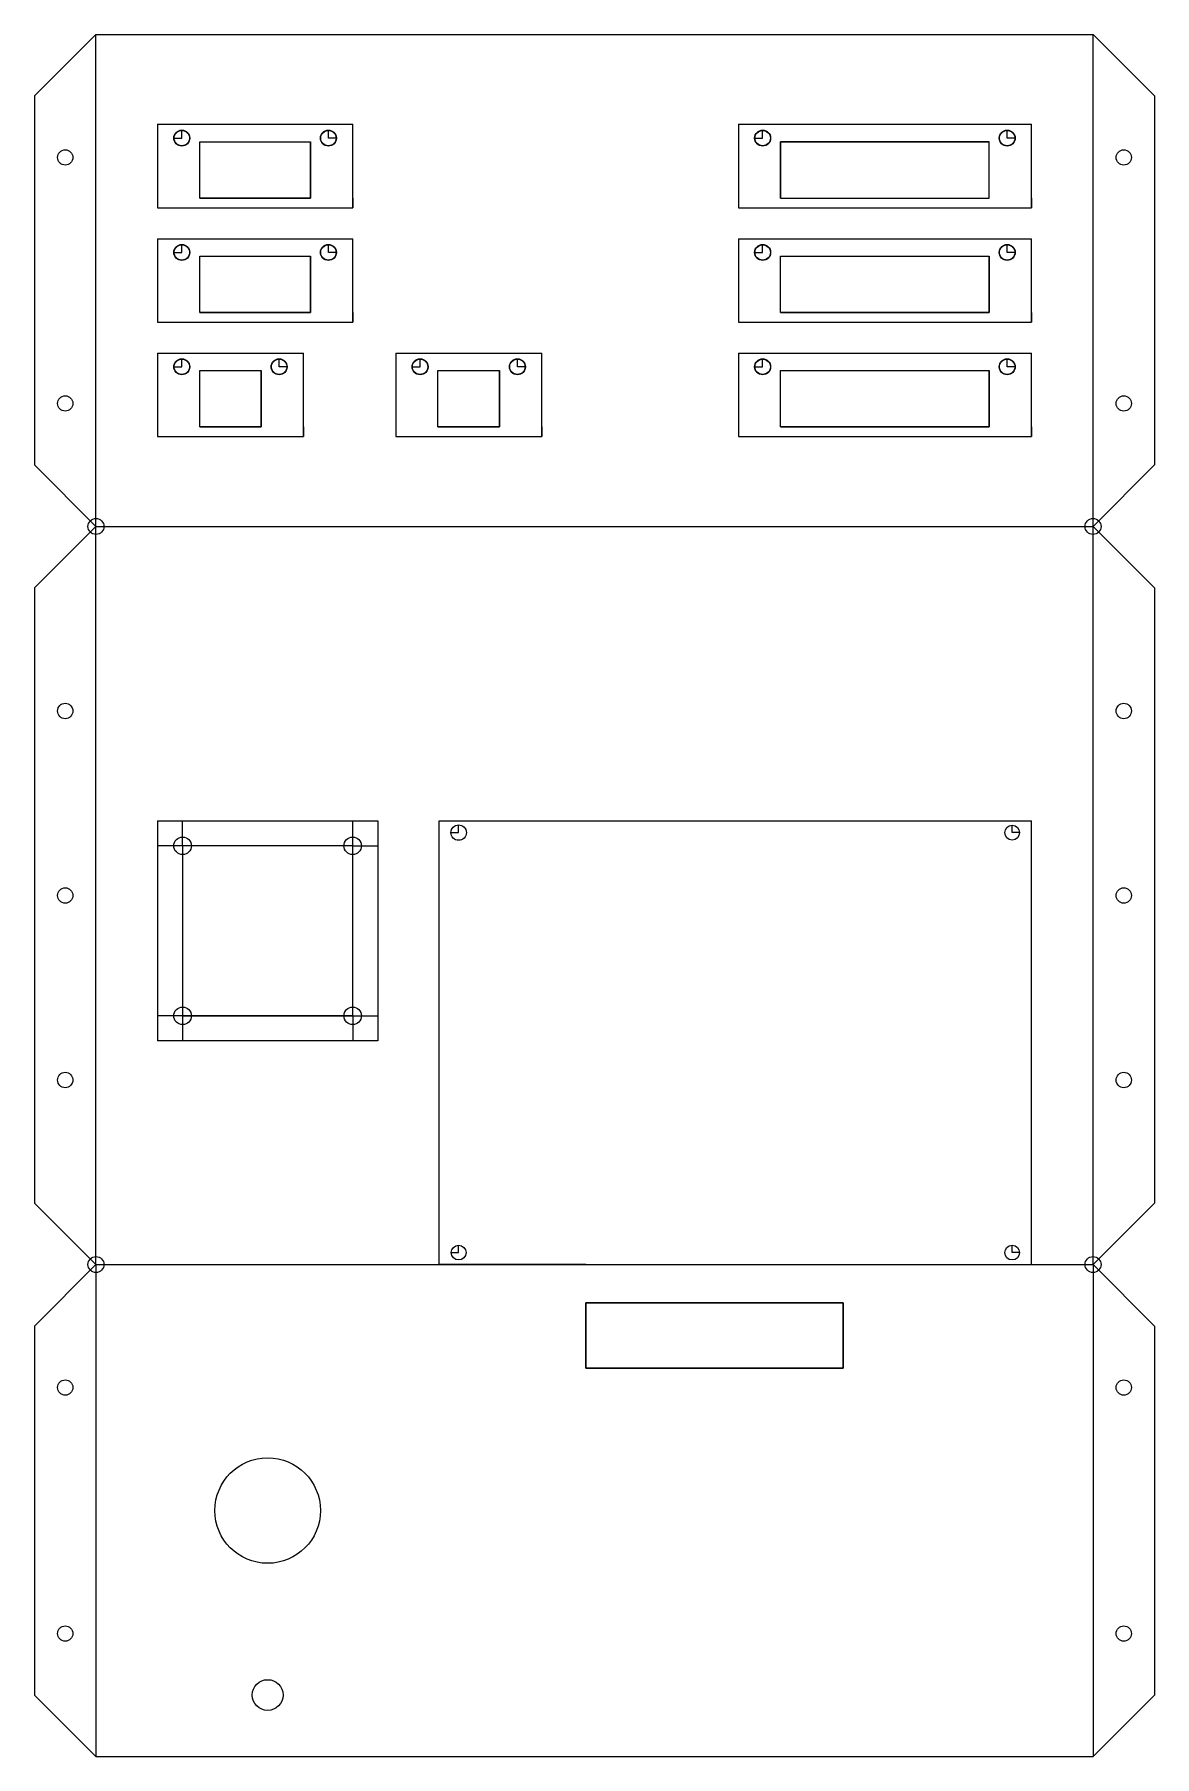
# Model space of a CAD drawing. Header units: inches. Extents: x 0 to 9.1, y 0 to 14.
import ezdxf

# ---------------------------------------------------------------- set-up
doc = ezdxf.new("R2010")
doc.units = ezdxf.units.IN
doc.layers.get('0').update_dxf_attribs({"linetype": 'CONTINUOUS', "lineweight": 0})
doc.layers.add('centers', color=7, linetype='CONTINUOUS', lineweight=0)

# ---------------------------------------------------------------- blocks, each defined once
blk = doc.blocks.new('Board')
for p, q in [((-0.20375, 1.58625), (-0.20375, -0.20375)), ((-0.20375, 1.58625), (1.58625, 1.58625)), ((0, 1.3825), (0, 1.58625)), ((1.3825, 1.3825), (1.3825, 1.58625)), ((1.58625, 1.58625), (1.58625, -0.20375)), ((0, 1.3825), (-0.20375, 1.3825)), ((1.3825, 1.3825), (0, 1.3825)), ((0, 1.3825), (0, 0)), ((1.3825, 0), (1.3825, 1.3825)), ((1.3825, 1.3825), (1.58625, 1.3825)), ((0, 0), (-0.20375, 0)), ((0, 0), (1.3825, 0)), ((1.3825, 0), (0, 0)), ((0, 0), (0, -0.20375)), ((1.3825, 0), (1.58625, 0)), ((1.3825, 0), (1.3825, -0.20375)), ((1.58625, -0.20375), (-0.20375, -0.20375))]:
    blk.add_line(p, q)
for centre in [(0, 1.3825), (1.3825, 1.3825), (0, 0), (1.3825, 0)]:
    blk.add_circle(centre, 0.07125)
blk = doc.blocks.new('radioshack_square_board-0')
blk.add_blockref('Board', (0, 0))
blk = doc.blocks.new('8_pin_connector_panel')
for p, q in [((0, 0.6795), (0, 0)), ((0, 0.6795), (2.382, 0.6795)), ((2.382, 0), (2.382, 0.6795)), ((0.343, 0.0805), (0.343, 0.537)), ((0.343, 0.537), (2.039, 0.537)), ((2.039, 0.0805), (2.039, 0.537)), ((0, 0), (2.382, 0)), ((0.343, 0.0805), (2.039, 0.0805)), ((2.382, 0.0805), (2.382, 0))]:
    blk.add_line(p, q)
for centre in [(0.1975, 0.5675), (2.1845, 0.5675)]:
    blk.add_circle(centre, 0.065)
at = {"layer": 'centers'}
for p, q in [((0.1325, 0.5675), (0.1975, 0.5675)), ((0.1975, 0.5675), (0.1975, 0.6325)), ((2.1845, 0.5675), (2.1845, 0.6325)), ((2.2495, 0.5675), (2.1845, 0.5675))]:
    blk.add_line(p, q, dxfattribs=at)
blk = doc.blocks.new('4_pin_panel_mount')
for p, q in [((0, 0.6795), (0, 0)), ((1.586, 0), (1.586, 0.6795)), ((0.343, 0.0805), (0.343, 0.537)), ((1.243, 0.0805), (1.243, 0.537)), ((1.586, 0.0805), (1.586, 0))]:
    blk.add_line(p, q)
for centre in [(0.1975, 0.5675), (1.3885, 0.5675)]:
    blk.add_circle(centre, 0.065)
at = {"layer": 'centers'}
for p, q in [((0, 0.6795), (1.586, 0.6795)), ((0.1325, 0.5675), (0.1975, 0.5675)), ((0.1975, 0.5675), (0.1975, 0.6325)), ((1.3885, 0.5675), (1.3885, 0.6325)), ((1.4535, 0.5675), (1.3885, 0.5675)), ((0.343, 0.537), (1.243, 0.537)), ((0, 0), (1.586, 0)), ((0.343, 0.0805), (1.243, 0.0805))]:
    blk.add_line(p, q, dxfattribs=at)
blk = doc.blocks.new('2_pin_panel_mount')
for p, q in [((0, 0.6795), (0, 0)), ((1.186, 0), (1.186, 0.6795)), ((0.343, 0.0805), (0.343, 0.537)), ((0.843, 0.0805), (0.843, 0.537)), ((1.186, 0.0805), (1.186, 0))]:
    blk.add_line(p, q)
for centre in [(0.1975, 0.5675), (0.9885, 0.5675)]:
    blk.add_circle(centre, 0.065)
at = {"layer": 'centers'}
for p, q in [((0, 0.6795), (1.186, 0.6795)), ((0.1325, 0.5675), (0.1975, 0.5675)), ((0.1975, 0.5675), (0.1975, 0.6325)), ((0.9885, 0.5675), (0.9885, 0.6325)), ((1.0535, 0.5675), (0.9885, 0.5675)), ((0.343, 0.537), (0.843, 0.537)), ((0, 0), (1.186, 0)), ((0.343, 0.0805), (0.843, 0.0805))]:
    blk.add_line(p, q, dxfattribs=at)

msp = doc.modelspace()

# ---------------------------------------------------------------- linework, layer by layer
for p, q in [((0.5, 14), (0, 13.5)), ((0.5, 10), (0.5, 14)), ((0.5, 14), (8.602, 14)), ((8.602, 10), (8.602, 14)), ((8.602, 14), (9.102, 13.5)), ((0, 13.5), (0, 10.5)), ((9.102, 13.5), (9.102, 10.5)), ((0.5, 10), (0, 10.5)), ((8.602, 10), (9.102, 10.5)), ((0.5, 10), (0, 9.5)), ((0.5, 4), (0.5, 10)), ((0.5, 10), (8.602, 10)), ((8.602, 4), (8.602, 10)), ((8.602, 10), (9.102, 9.5)), ((0, 9.5), (0, 4.5)), ((9.102, 9.5), (9.102, 4.5)), ((3.29, 4), (3.29, 7.608)), ((3.29, 7.608), (8.102, 7.608)), ((3.447, 7.511), (3.447, 7.571)), ((7.945, 7.511), (7.945, 7.571)), ((8.102, 4), (8.102, 7.608)), ((3.387, 7.511), (3.447, 7.511)), ((8.005, 7.511), (7.945, 7.511)), ((0.5, 4), (0, 4.5)), ((8.602, 4), (9.102, 4.5)), ((3.387, 4.097), (3.447, 4.097)), ((3.447, 4.097), (3.447, 4.157)), ((7.945, 4.097), (7.945, 4.157)), ((8.005, 4.097), (7.945, 4.097)), ((0.5, 4), (0, 3.5)), ((0.5, 4), (8.102, 4)), ((0.5, 4), (0.5, 0)), ((4.48, 4), (3.29, 4)), ((8.102, 4), (8.602, 4)), ((8.602, 4), (8.602, 0)), ((8.602, 4), (9.102, 3.5)), ((4.48, 3.688), (4.48, 3.1565)), ((6.5715, 3.688), (4.48, 3.688)), ((6.5715, 3.1565), (6.5715, 3.688)), ((9.102, 3.5), (9.102, 0.5)), ((0, 3.5), (0, 0.5)), ((4.48, 3.1565), (6.5715, 3.1565)), ((0.5, 0), (0, 0.5)), ((8.602, 0), (9.102, 0.5)), ((0.5, 0), (8.602, 0))]:
    msp.add_line(p, q)
for centre in [(0.5, 10), (8.602, 10), (0.5, 4), (8.602, 4)]:
    msp.add_circle(centre, 0.065)
at = {"layer": 'centers'}
for p, q in [((1.343, 13.12675), (2.243, 13.12675)), ((1.343, 12.67025), (1.343, 13.12675)), ((2.243, 13.12675), (2.243, 12.67025)), ((7.759, 13.12675), (6.063, 13.12675)), ((6.063, 13.12675), (6.063, 12.67025)), ((7.759, 12.67025), (7.759, 13.12675)), ((2.243, 12.67025), (1.343, 12.67025)), ((6.063, 12.67025), (7.759, 12.67025)), ((1.343, 12.19725), (2.243, 12.19725)), ((1.343, 11.74075), (1.343, 12.19725)), ((2.243, 12.19725), (2.243, 11.74075)), ((6.063, 11.74075), (6.063, 12.19725)), ((6.063, 12.19725), (7.759, 12.19725)), ((7.759, 12.19725), (7.759, 11.74075)), ((2.243, 11.74075), (1.343, 11.74075)), ((7.759, 11.74075), (6.063, 11.74075)), ((1.343, 11.26775), (1.843, 11.26775)), ((1.343, 10.81125), (1.343, 11.26775)), ((1.843, 11.26775), (1.843, 10.81125)), ((3.279, 11.26775), (3.779, 11.26775)), ((3.279, 10.81125), (3.279, 11.26775)), ((3.779, 11.26775), (3.779, 10.81125)), ((6.063, 11.26775), (7.759, 11.26775)), ((6.063, 10.81125), (6.063, 11.26775)), ((7.759, 11.26775), (7.759, 10.81125)), ((1.843, 10.81125), (1.343, 10.81125)), ((3.779, 10.81125), (3.279, 10.81125)), ((7.759, 10.81125), (6.063, 10.81125)), ((4.48, 3.688), (6.5715, 3.688)), ((4.48, 3.1565), (4.48, 3.688)), ((6.5715, 3.688), (6.5715, 3.1565)), ((6.5715, 3.1565), (4.48, 3.1565))]:
    msp.add_line(p, q, dxfattribs=at)
for centre, radius in [((1.1975, 13.15725), 0.0625), ((2.3885, 13.15725), 0.0625), ((5.9175, 13.15725), 0.0625), ((7.9045, 13.15725), 0.0625), ((0.25, 13), 0.0625), ((8.852, 13), 0.0625), ((1.1975, 12.22775), 0.0625), ((2.3885, 12.22775), 0.0625), ((5.9175, 12.22775), 0.0625), ((7.9045, 12.22775), 0.0625), ((1.1975, 11.29825), 0.0625), ((1.9885, 11.29825), 0.0625), ((3.1335, 11.29825), 0.0625), ((3.9245, 11.29825), 0.0625), ((5.9175, 11.29825), 0.0625), ((7.9045, 11.29825), 0.0625), ((0.25, 11), 0.0625), ((8.852, 11), 0.0625), ((0.25, 8.5), 0.0625), ((8.852, 8.5), 0.0625), ((3.447, 7.511), 0.0625), ((7.945, 7.511), 0.06), ((0.25, 7), 0.0625), ((8.852, 7), 0.0625), ((0.25, 5.5), 0.0625), ((8.852, 5.5), 0.0625), ((3.447, 4.097), 0.06), ((7.945, 4.097), 0.06), ((0.25, 3), 0.0625), ((8.852, 3), 0.0625), ((1.895, 2), 0.429), ((0.25, 1), 0.0625), ((8.852, 1), 0.0625), ((1.895, 0.5), 0.125)]:
    msp.add_circle(centre, radius, dxfattribs=at)

# ---------------------------------------------------------------- block references
for name, p in [('4_pin_panel_mount', (1, 12.58975)), ('8_pin_connector_panel', (5.72, 12.58975)), ('4_pin_panel_mount', (1, 11.66025)), ('8_pin_connector_panel', (5.72, 11.66025)), ('2_pin_panel_mount', (1, 10.73075)), ('2_pin_panel_mount', (2.936, 10.73075)), ('8_pin_connector_panel', (5.72, 10.73075)), ('radioshack_square_board-0', (1.20375, 6.02175))]:
    msp.add_blockref(name, p)

doc.saveas('drawing.dxf')
